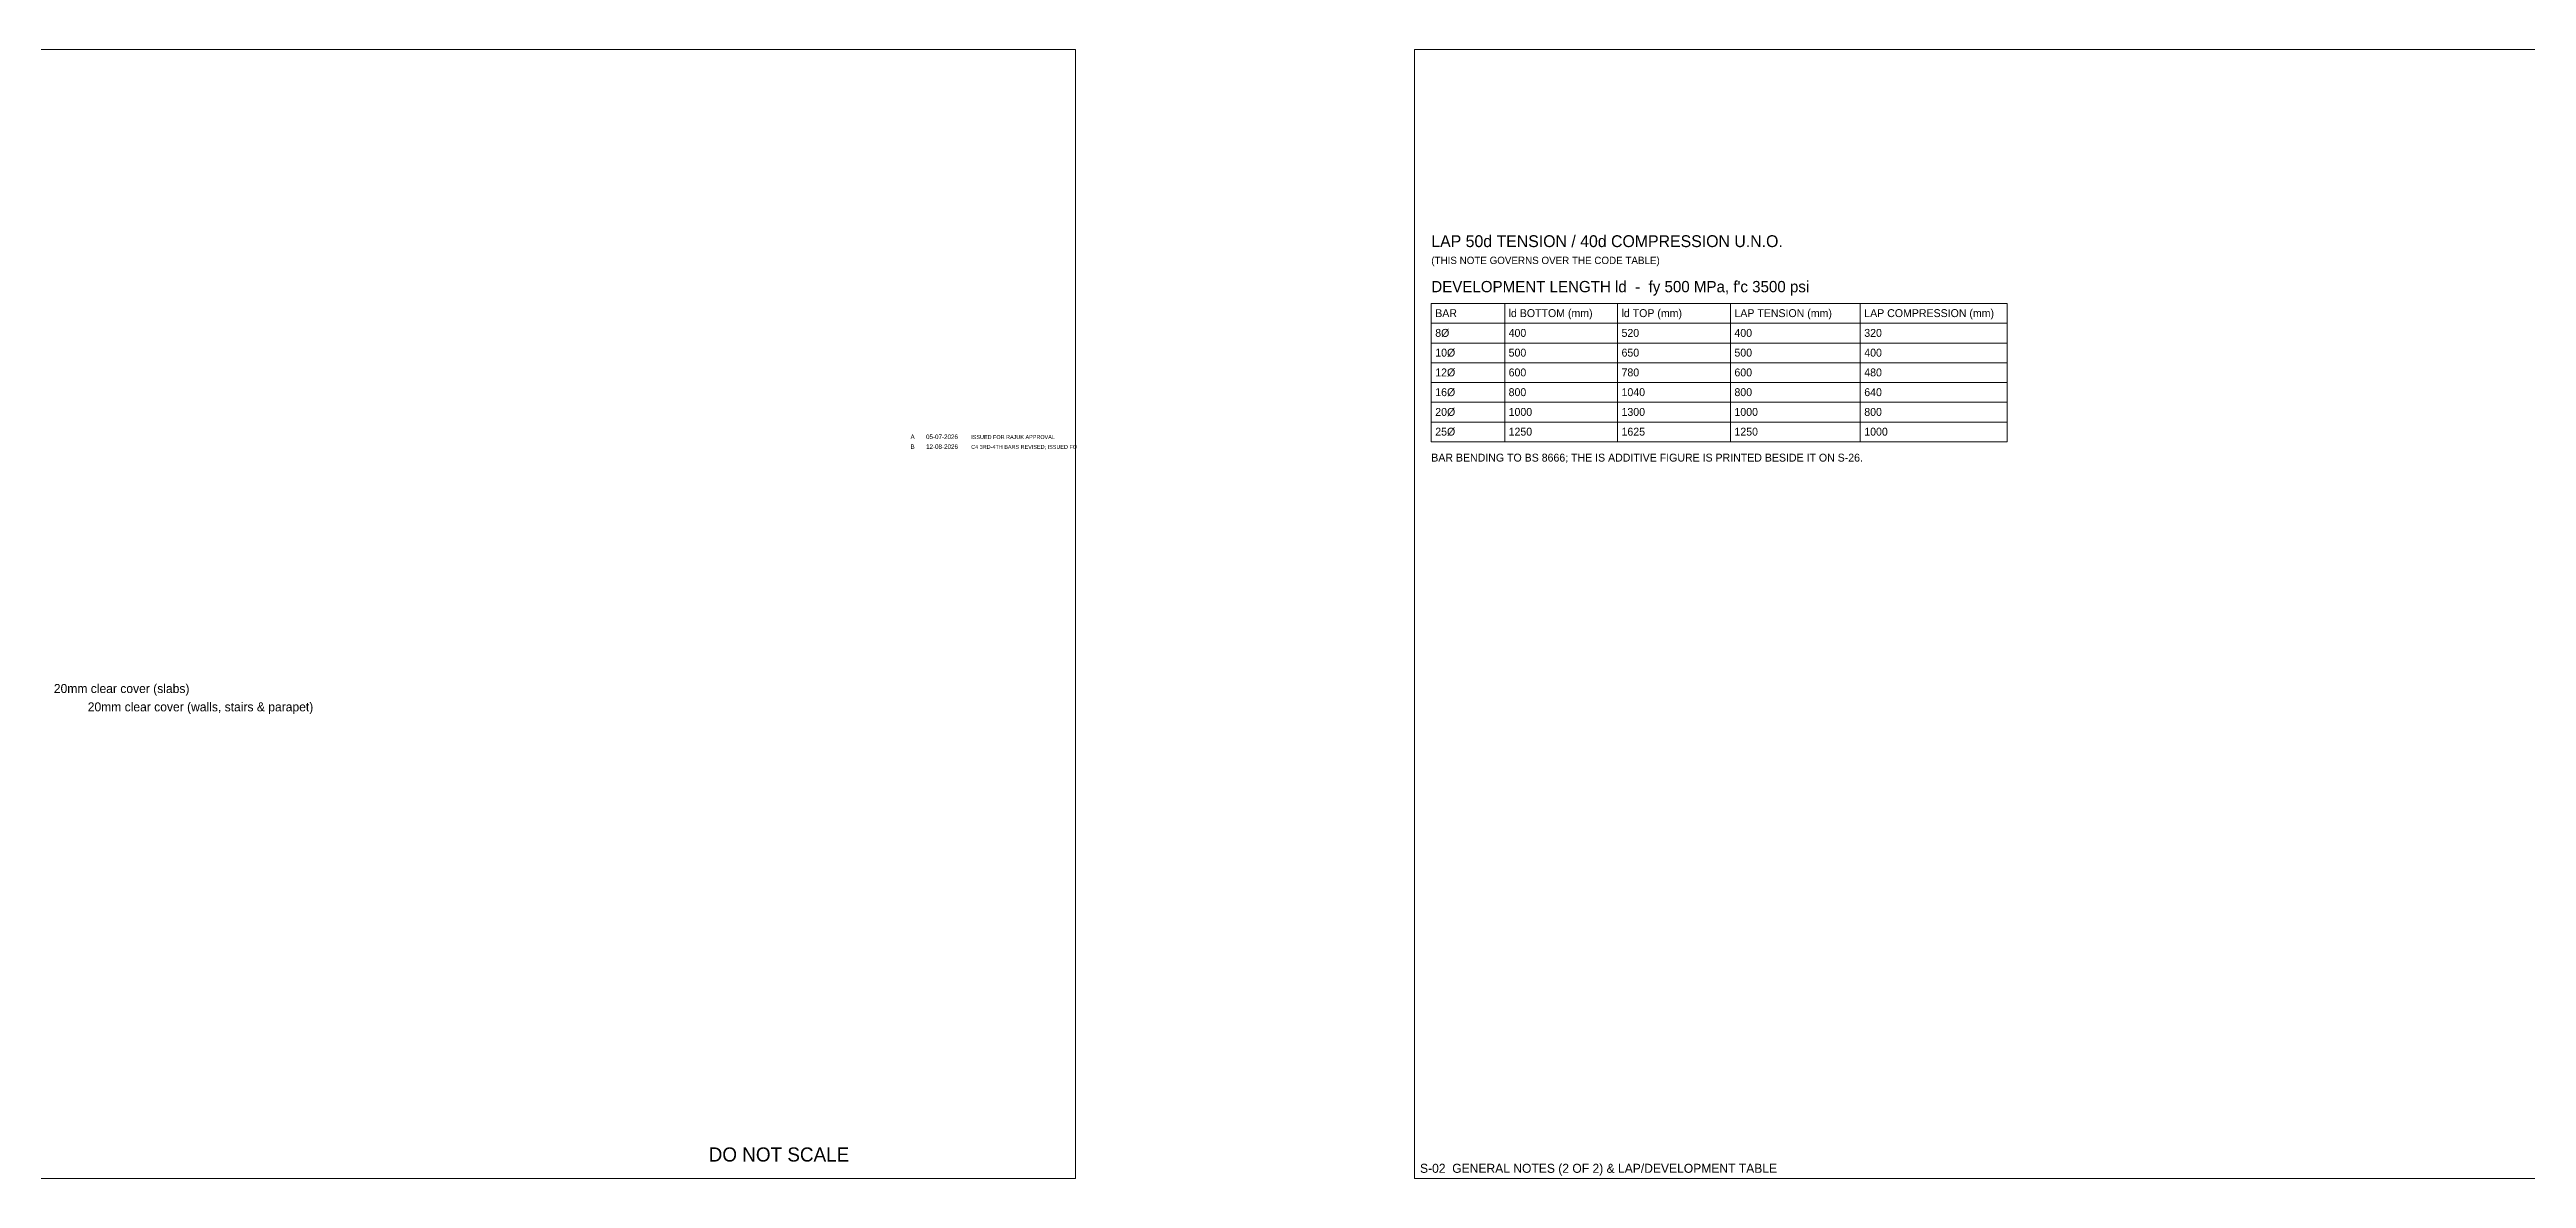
# Model space of a CAD drawing. Extents: x 1000 to 741800, y -207200 to 58400.
# Drawn here: x 91447 to 179200, y 1000 to 41000 of the extents above; entities that cross this region are included whole.
import ezdxf

# ---------------------------------------------------------------- set-up
doc = ezdxf.new("R2010")
doc.units = 0
doc.layers.get('0').update_dxf_attribs({"lineweight": 0, "plot": 0})
for name, color, linetype, lineweight, plot in [('Sheet', 7, 'Continuous', 0, False), ('Text-1', 7, 'Continuous', 0, False), ('TITLE', 7, 'Continuous', 0, False)]:
    doc.layers.add(name, color=color, linetype=linetype, lineweight=lineweight, plot=plot)

msp = doc.modelspace()

# ---------------------------------------------------------------- linework, layer by layer
for p, q in [((140400, 32000), (160800, 32000)), ((140400, 32000), (140400, 27100)), ((143000, 32000), (143000, 27100)), ((147000, 32000), (147000, 27100)), ((151000, 32000), (151000, 27100)), ((155600, 32000), (155600, 27100)), ((160800, 32000), (160800, 27100)), ((140400, 31300), (160800, 31300)), ((140400, 30600), (160800, 30600)), ((140400, 29900), (160800, 29900)), ((140400, 29200), (160800, 29200)), ((140400, 28500), (160800, 28500)), ((140400, 27800), (160800, 27800)), ((140400, 27100), (160800, 27100))]:
    msp.add_line(p, q)
at = {"layer": 'Sheet'}
for points in [[(70400, 1000), (127800, 1000), (127800, 41000), (70400, 41000)], [(139800, 1000), (197200, 1000), (197200, 41000), (139800, 41000)]]:
    msp.add_lwpolyline(points, close=True, dxfattribs=at)

# ---------------------------------------------------------------- texts
for s, height, p in [("DEVELOPMENT LENGTH ld  -  fy 500 MPa, f'c 3500 psi", 400, (140400, 32400)), ('S-02  GENERAL NOTES (2 OF 2) & LAP/DEVELOPMENT TABLE', 320, (140000, 1200))]:
    msp.add_text(s, height=height, dxfattribs=at).set_placement(p)
at = {"layer": 'Text-1'}
for s, height, p in [('LAP 50d TENSION / 40d COMPRESSION U.N.O.', 420, (140400, 34000)), ('(THIS NOTE GOVERNS OVER THE CODE TABLE)', 260, (140400, 33400)), ('BAR', 280, (140540, 31520)), ('ld BOTTOM (mm)', 280, (143140, 31520)), ('ld TOP (mm)', 280, (147140, 31520)), ('LAP TENSION (mm)', 280, (151140, 31520)), ('LAP COMPRESSION (mm)', 280, (155740, 31520)), ('8%%C', 280, (140540, 30820)), ('400', 280, (143140, 30820)), ('520', 280, (147140, 30820)), ('400', 280, (151140, 30820)), ('320', 280, (155740, 30820)), ('10%%C', 280, (140540, 30120)), ('500', 280, (143140, 30120)), ('650', 280, (147140, 30120)), ('500', 280, (151140, 30120)), ('400', 280, (155740, 30120)), ('12%%C', 280, (140540, 29420)), ('16%%C', 280, (140540, 28720)), ('800', 280, (143140, 28720)), ('600', 280, (143140, 29420)), ('780', 280, (147140, 29420)), ('1040', 280, (147140, 28720)), ('800', 280, (151140, 28720)), ('600', 280, (151140, 29420)), ('480', 280, (155740, 29420)), ('640', 280, (155740, 28720)), ('20%%C', 280, (140540, 28020)), ('1000', 280, (143140, 28020)), ('1300', 280, (147140, 28020)), ('1000', 280, (151140, 28020)), ('800', 280, (155740, 28020)), ('25%%C', 280, (140540, 27320)), ('1250', 280, (143140, 27320)), ('1625', 280, (147140, 27320)), ('1250', 280, (151140, 27320)), ('1000', 280, (155740, 27320)), ('BAR BENDING TO BS 8666; THE IS ADDITIVE FIGURE IS PRINTED BESIDE IT ON S-26.', 280, (140400, 26400)), ('20mm clear cover (slabs)', 320, (91600, 18200)), ('20mm clear cover (walls, stairs & parapet)', 320, (92800, 17550)), ('DO NOT SCALE', 500, (114800, 1600))]:
    msp.add_text(s, height=height, dxfattribs=at).set_placement(p)
at = {"layer": 'TITLE'}
for s, height, p in [('A', 160, (121950, 27200)), ('05-07-2026', 160, (122500, 27200)), ('ISSUED FOR RAJUK APPROVAL', 140, (124100, 27200)), ('B', 160, (121950, 26850)), ('12-08-2026', 160, (122500, 26850)), ('C4 3RD-4TH BARS REVISED; ISSUED FO', 140, (124100, 26850))]:
    msp.add_text(s, height=height, dxfattribs=at).set_placement(p)

doc.saveas('drawing.dxf')
